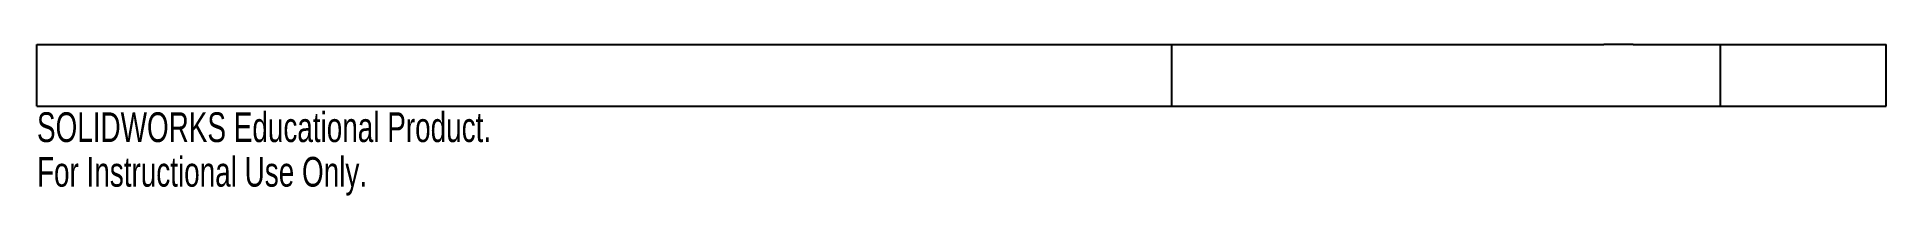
# Paper-space layout '_Bottom' of a CAD drawing. Header units: millimetres. Extents: x -240 to 60, y -15 to 10.
import ezdxf

# ---------------------------------------------------------------- set-up
doc = ezdxf.new("R2010")
doc.units = ezdxf.units.MM
doc.styles.add('SLDTEXTSTYLE0', font='TXT', dxfattribs={"width": 0.7})

psp = doc.layouts.new('_Bottom')

# ---------------------------------------------------------------- linework, layer by layer
at = {"color": 7, "linetype": 'Continuous', "lineweight": 25}
for p, q in [((-240, -0.01), (-240, 10)), ((-240, 10), (14.23, 10)), ((-55.85, -0.01), (-55.85, 10)), ((14.23, 10.01), (14.23, 10)), ((18.98, 10.01), (14.23, 10.01)), ((18.98, 10), (18.98, 10.01)), ((18.98, 10), (60, 10)), ((33.13, -0.01), (33.13, 10)), ((60, -0.01), (60, 10)), ((-240, -0.01), (60, -0.01))]:
    psp.add_line(p, q, dxfattribs=at)

# ---------------------------------------------------------------- texts
at = {"color": 7, "linetype": 'Continuous', "char_height": 4.8336, "attachment_point": 1, "style": 'SLDTEXTSTYLE0'}
for s, insert in [('SOLIDWORKS Educational Product.', (-240, -1.03)), ('For Instructional Use Only.', (-240, -8.28))]:
    psp.add_mtext(s, dxfattribs=dict(at, insert=insert))

doc.saveas('drawing.dxf')
